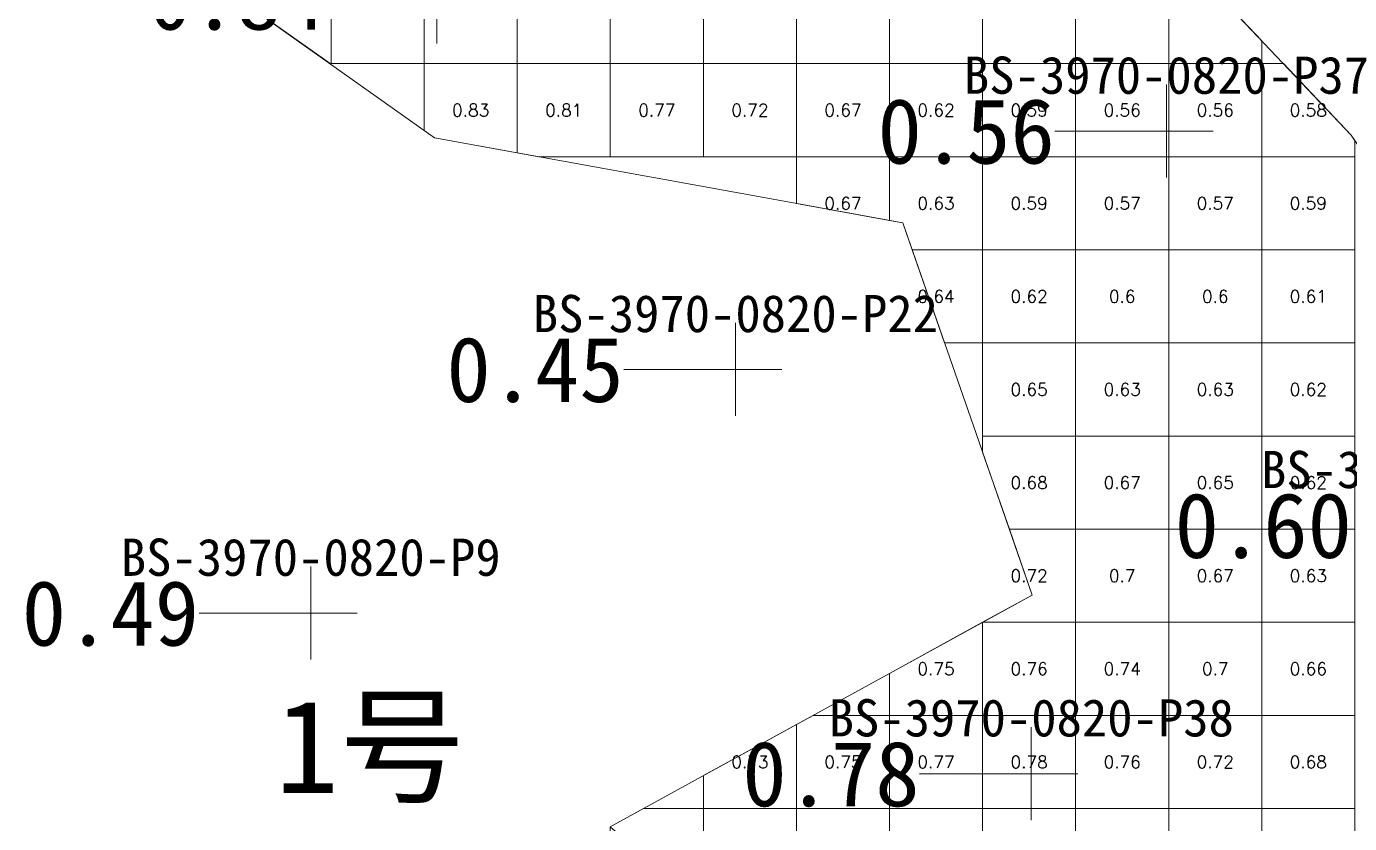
# Model space of a CAD drawing. Header units: inches. Extents: x 469759 to 470079, y 4349683 to 4349873.
# Drawn here: x 470006.34 to 470020.56, y 4349726.63 to 4349735.19 of the extents above; entities that cross this region are included whole.
import ezdxf
from ezdxf.enums import TextEntityAlignment as Align

# ---------------------------------------------------------------- set-up
doc = ezdxf.new("R2010")
doc.units = ezdxf.units.IN
doc.header["$MEASUREMENT"] = 0
for name, color, linetype, lineweight in [('0.500-1.000', 7, 'Continuous', 0), ('孔口文字', 7, 'Continuous', 0), ('点', 7, 'Continuous', 0), ('爆区方格网', 7, 'Continuous', 0), ('线条', 7, 'Continuous', 0), ('钻孔', 7, 'Continuous', 0)]:
    doc.layers.add(name, color=color, linetype=linetype, lineweight=lineweight)
doc.styles.add('3dmine_textStyle_1', font='txt.shx', dxfattribs={"height": 1, "bigfont": 'gbcbig.shx'})
doc.styles.add('3dmine_textStyle_3', font='SimSun.ttf', dxfattribs={"height": 1})
doc.styles.add('3dmine_textStyle_4', font='simsunb.ttf', dxfattribs={"height": 1})

msp = doc.modelspace()

# ---------------------------------------------------------------- hatches: boundary and pattern name
at = {"layer": '钻孔', "linetype": 'Continuous', "lineweight": 0, "true_color": 0x00ffff, "extrusion": (0, 1, 0)}
for points in [[(-470019.59, 3959.553), (-470018.59, 3959.553), (-470018.59, 3970.553), (-470019.59, 3970.553)], [(-470018.137, 3960.38), (-470017.137, 3960.38), (-470017.137, 3970.38), (-470018.137, 3970.38)]]:
    msp.add_hatch(color=4, dxfattribs=at).paths.add_polyline_path(points, flags=0)
at = {"layer": '钻孔', "linetype": 'Continuous', "lineweight": 0, "true_color": 0x808080, "extrusion": (0, 1, 0)}
for points in [[(-470014.958, 3959.592), (-470013.958, 3959.592), (-470013.958, 3970.592), (-470014.958, 3970.592)], [(-470010.395, 3959.531), (-470009.395, 3959.531), (-470009.395, 3970.531), (-470010.395, 3970.531)]]:
    msp.add_hatch(color=8, dxfattribs=at).paths.add_polyline_path(points, flags=0)

# ---------------------------------------------------------------- linework, layer by layer
at = {"layer": '0.500-1.000', "color": 4, "linetype": 'Continuous', "lineweight": 0, "true_color": 0x00ffff}
for points in [[(470018.632, 4349736.067), (470020.576, 4349734.021), (470021.373, 4349732.842), (470023.359, 4349729.902), (470024.413, 4349728.517), (470024.965, 4349727.793), (470027.044, 4349725.768), (470027.883, 4349724.564), (470029.854, 4349721.735), (470027.789, 4349719.399), (470028.19, 4349717.892), (470029.004, 4349714.837), (470028.135, 4349710.689)], [(470024.716, 4349711.62), (470024.124, 4349714.49), (470021.995, 4349714.191), (470021.601, 4349714.135), (470021.227, 4349716.486), (470020.487, 4349720.852), (470022.066, 4349722.615), (470022.406, 4349722.995), (470020.643, 4349724.241), (470020.38, 4349724.427), (470017.01, 4349724.515), (470014.623, 4349724.865), (470012.611, 4349726.593), (470017.148, 4349729.082), (470016.516, 4349730.898), (470015.757, 4349733.079), (470014.403, 4349733.325), (470010.725, 4349733.992), (470008.613, 4349735.492)]]:
    msp.add_lwpolyline(points, dxfattribs=at)
at = {"layer": '点', "color": 138, "linetype": 'Continuous', "lineweight": 0, "true_color": 0x004c4c}
for points, elevation in [([(470010.751, 4349735.004), (470010.751, 4349736.004)], 3970.911), ([(470018.59, 4349733.565), (470018.59, 4349734.565)], 3970.553), ([(470019.09, 4349734.065), (470018.09, 4349734.065)], 3970.553), ([(470013.958, 4349731.005), (470013.958, 4349732.005)], 3970.592), ([(470014.458, 4349731.505), (470013.458, 4349731.505)], 3970.592), ([(470009.395, 4349728.388), (470009.395, 4349729.388)], 3970.531), ([(470009.895, 4349728.888), (470008.895, 4349728.888)], 3970.531), ([(470017.137, 4349726.663), (470017.137, 4349727.663)], 3970.38), ([(470017.637, 4349727.163), (470016.637, 4349727.163)], 3970.38)]:
    msp.add_lwpolyline(points, dxfattribs=dict(at, elevation=elevation))
at = {"layer": '爆区方格网', "color": 4, "linetype": 'Continuous', "lineweight": 0, "true_color": 0x00ffff, "elevation": 3970.911}
for points in [[(470009.614, 4349734.789), (470009.603, 4349734.789), (470008.614, 4349735.491), (470008.614, 4349735.493), (470008.996, 4349735.789), (470009.614, 4349735.789), (470009.614, 4349734.789)], [(470010.614, 4349734.789), (470009.614, 4349734.789), (470009.614, 4349735.789), (470010.614, 4349735.789), (470010.614, 4349734.789)], [(470011.614, 4349734.789), (470010.614, 4349734.789), (470010.614, 4349735.789), (470011.614, 4349735.789), (470011.614, 4349734.789)], [(470012.614, 4349734.789), (470011.614, 4349734.789), (470011.614, 4349735.789), (470012.614, 4349735.789), (470012.614, 4349734.789)], [(470013.614, 4349734.789), (470012.614, 4349734.789), (470012.614, 4349735.789), (470013.614, 4349735.789), (470013.614, 4349734.789)], [(470014.614, 4349734.789), (470013.614, 4349734.789), (470013.614, 4349735.789), (470014.614, 4349735.789), (470014.614, 4349734.789)], [(470015.614, 4349734.789), (470014.614, 4349734.789), (470014.614, 4349735.789), (470015.614, 4349735.789), (470015.614, 4349734.789)], [(470016.614, 4349734.789), (470015.614, 4349734.789), (470015.614, 4349735.789), (470016.614, 4349735.789), (470016.614, 4349734.789)], [(470017.614, 4349734.789), (470016.614, 4349734.789), (470016.614, 4349735.789), (470017.614, 4349735.789), (470017.614, 4349734.789)], [(470018.614, 4349734.789), (470017.614, 4349734.789), (470017.614, 4349735.789), (470018.614, 4349735.789), (470018.614, 4349734.789)], [(470019.614, 4349735.034), (470019.614, 4349734.789), (470018.614, 4349734.789), (470018.614, 4349735.789), (470018.897, 4349735.789), (470019.614, 4349735.034)], [(470011.614, 4349733.831), (470010.725, 4349733.992), (470010.614, 4349734.071), (470010.614, 4349734.789), (470011.614, 4349734.789), (470011.614, 4349733.831)], [(470012.614, 4349733.789), (470011.845, 4349733.789), (470011.614, 4349733.831), (470011.614, 4349734.789), (470012.614, 4349734.789), (470012.614, 4349733.789)], [(470013.614, 4349733.789), (470012.614, 4349733.789), (470012.614, 4349734.789), (470013.614, 4349734.789), (470013.614, 4349733.789)], [(470014.614, 4349733.789), (470013.614, 4349733.789), (470013.614, 4349734.789), (470014.614, 4349734.789), (470014.614, 4349733.789)], [(470015.614, 4349733.789), (470014.614, 4349733.789), (470014.614, 4349734.789), (470015.614, 4349734.789), (470015.614, 4349733.789)], [(470016.614, 4349733.789), (470015.614, 4349733.789), (470015.614, 4349734.789), (470016.614, 4349734.789), (470016.614, 4349733.789)], [(470017.614, 4349733.789), (470016.614, 4349733.789), (470016.614, 4349734.789), (470017.614, 4349734.789), (470017.614, 4349733.789)], [(470018.614, 4349733.789), (470017.614, 4349733.789), (470017.614, 4349734.789), (470018.614, 4349734.789), (470018.614, 4349733.789)], [(470019.614, 4349733.789), (470018.614, 4349733.789), (470018.614, 4349734.789), (470019.614, 4349734.789), (470019.614, 4349733.789)], [(470020.576, 4349734.021), (470020.614, 4349733.965), (470020.614, 4349733.789), (470019.614, 4349733.789), (470019.614, 4349734.789), (470019.847, 4349734.789), (470020.576, 4349734.021)], [(470015.614, 4349733.105), (470014.614, 4349733.287), (470014.614, 4349733.789), (470015.614, 4349733.789), (470015.614, 4349733.105)], [(470016.614, 4349732.789), (470015.858, 4349732.789), (470015.757, 4349733.079), (470015.614, 4349733.105), (470015.614, 4349733.789), (470016.614, 4349733.789), (470016.614, 4349732.789)], [(470017.614, 4349732.789), (470016.614, 4349732.789), (470016.614, 4349733.789), (470017.614, 4349733.789), (470017.614, 4349732.789)], [(470018.614, 4349732.789), (470017.614, 4349732.789), (470017.614, 4349733.789), (470018.614, 4349733.789), (470018.614, 4349732.789)], [(470019.614, 4349732.789), (470018.614, 4349732.789), (470018.614, 4349733.789), (470019.614, 4349733.789), (470019.614, 4349732.789)], [(470020.614, 4349732.789), (470019.614, 4349732.789), (470019.614, 4349733.789), (470020.614, 4349733.789), (470020.614, 4349732.789)], [(470016.614, 4349731.789), (470016.206, 4349731.789), (470015.858, 4349732.789), (470016.614, 4349732.789), (470016.614, 4349731.789)], [(470017.614, 4349731.789), (470016.614, 4349731.789), (470016.614, 4349732.789), (470017.614, 4349732.789), (470017.614, 4349731.789)], [(470018.614, 4349731.789), (470017.614, 4349731.789), (470017.614, 4349732.789), (470018.614, 4349732.789), (470018.614, 4349731.789)], [(470019.614, 4349731.789), (470018.614, 4349731.789), (470018.614, 4349732.789), (470019.614, 4349732.789), (470019.614, 4349731.789)], [(470020.614, 4349731.789), (470019.614, 4349731.789), (470019.614, 4349732.789), (470020.614, 4349732.789), (470020.614, 4349731.789)], [(470017.614, 4349730.789), (470016.614, 4349730.789), (470016.614, 4349731.789), (470017.614, 4349731.789), (470017.614, 4349730.789)], [(470018.614, 4349730.789), (470017.614, 4349730.789), (470017.614, 4349731.789), (470018.614, 4349731.789), (470018.614, 4349730.789)], [(470019.614, 4349730.789), (470018.614, 4349730.789), (470018.614, 4349731.789), (470019.614, 4349731.789), (470019.614, 4349730.789)], [(470020.614, 4349730.789), (470019.614, 4349730.789), (470019.614, 4349731.789), (470020.614, 4349731.789), (470020.614, 4349730.789)], [(470017.614, 4349729.789), (470016.902, 4349729.789), (470016.614, 4349730.615), (470016.614, 4349730.789), (470017.614, 4349730.789), (470017.614, 4349729.789)], [(470018.614, 4349729.789), (470017.614, 4349729.789), (470017.614, 4349730.789), (470018.614, 4349730.789), (470018.614, 4349729.789)], [(470019.614, 4349729.789), (470018.614, 4349729.789), (470018.614, 4349730.789), (470019.614, 4349730.789), (470019.614, 4349729.789)], [(470020.614, 4349729.789), (470019.614, 4349729.789), (470019.614, 4349730.789), (470020.614, 4349730.789), (470020.614, 4349729.789)], [(470017.614, 4349728.789), (470016.614, 4349728.789), (470016.614, 4349728.789), (470017.148, 4349729.082), (470016.902, 4349729.789), (470017.614, 4349729.789), (470017.614, 4349728.789)], [(470018.614, 4349728.789), (470017.614, 4349728.789), (470017.614, 4349729.789), (470018.614, 4349729.789), (470018.614, 4349728.789)], [(470019.614, 4349728.789), (470018.614, 4349728.789), (470018.614, 4349729.789), (470019.614, 4349729.789), (470019.614, 4349728.789)], [(470020.614, 4349728.789), (470019.614, 4349728.789), (470019.614, 4349729.789), (470020.614, 4349729.789), (470020.614, 4349728.789)], [(470016.614, 4349727.789), (470015.614, 4349727.789), (470015.614, 4349728.24), (470016.614, 4349728.789), (470016.614, 4349728.789), (470016.614, 4349727.789)], [(470017.614, 4349727.789), (470016.614, 4349727.789), (470016.614, 4349728.789), (470017.614, 4349728.789), (470017.614, 4349727.789)], [(470018.614, 4349727.789), (470017.614, 4349727.789), (470017.614, 4349728.789), (470018.614, 4349728.789), (470018.614, 4349727.789)], [(470019.614, 4349727.789), (470018.614, 4349727.789), (470018.614, 4349728.789), (470019.614, 4349728.789), (470019.614, 4349727.789)], [(470020.614, 4349727.789), (470019.614, 4349727.789), (470019.614, 4349728.789), (470020.614, 4349728.789), (470020.614, 4349727.789)], [(470015.614, 4349726.789), (470014.614, 4349726.789), (470014.614, 4349727.692), (470014.792, 4349727.789), (470015.614, 4349727.789), (470015.614, 4349726.789)], [(470016.614, 4349726.789), (470015.614, 4349726.789), (470015.614, 4349727.789), (470016.614, 4349727.789), (470016.614, 4349726.789)], [(470017.614, 4349726.789), (470016.614, 4349726.789), (470016.614, 4349727.789), (470017.614, 4349727.789), (470017.614, 4349726.789)], [(470018.614, 4349726.789), (470017.614, 4349726.789), (470017.614, 4349727.789), (470018.614, 4349727.789), (470018.614, 4349726.789)], [(470019.614, 4349726.789), (470018.614, 4349726.789), (470018.614, 4349727.789), (470019.614, 4349727.789), (470019.614, 4349726.789)], [(470020.614, 4349726.789), (470019.614, 4349726.789), (470019.614, 4349727.789), (470020.614, 4349727.789), (470020.614, 4349726.789)], [(470014.614, 4349726.789), (470013.614, 4349726.789), (470013.614, 4349727.143), (470014.614, 4349727.692), (470014.614, 4349726.789)], [(470013.614, 4349725.789), (470012.614, 4349725.789), (470012.614, 4349726.594), (470012.969, 4349726.789), (470013.614, 4349726.789), (470013.614, 4349725.789)], [(470014.614, 4349725.789), (470013.614, 4349725.789), (470013.614, 4349726.789), (470014.614, 4349726.789), (470014.614, 4349725.789)], [(470015.614, 4349725.789), (470014.614, 4349725.789), (470014.614, 4349726.789), (470015.614, 4349726.789), (470015.614, 4349725.789)], [(470016.614, 4349725.789), (470015.614, 4349725.789), (470015.614, 4349726.789), (470016.614, 4349726.789), (470016.614, 4349725.789)], [(470017.614, 4349725.789), (470016.614, 4349725.789), (470016.614, 4349726.789), (470017.614, 4349726.789), (470017.614, 4349725.789)], [(470018.614, 4349725.789), (470017.614, 4349725.789), (470017.614, 4349726.789), (470018.614, 4349726.789), (470018.614, 4349725.789)], [(470019.614, 4349725.789), (470018.614, 4349725.789), (470018.614, 4349726.789), (470019.614, 4349726.789), (470019.614, 4349725.789)], [(470020.614, 4349725.789), (470019.614, 4349725.789), (470019.614, 4349726.789), (470020.614, 4349726.789), (470020.614, 4349725.789)]]:
    msp.add_lwpolyline(points, dxfattribs=at)
at = {"layer": '线条', "color": 138, "linetype": 'Continuous', "lineweight": 0, "true_color": 0x004c4c}
for points, elevation in [([(470018.59, 4349734.065), (470018.59, 4349734.065), (470018.59, 4349734.065)], 3970.553), ([(470013.958, 4349731.505), (470013.958, 4349731.505), (470013.958, 4349731.505)], 3970.592), ([(470009.395, 4349728.888), (470009.395, 4349728.888), (470009.395, 4349728.888)], 3970.531), ([(470017.137, 4349727.163), (470017.137, 4349727.163), (470017.137, 4349727.163)], 3970.38)]:
    msp.add_lwpolyline(points, dxfattribs=dict(at, elevation=elevation))
at = {"layer": '钻孔', "color": 4, "linetype": 'Continuous', "lineweight": 0, "true_color": 0x00ffff}
for points, elevation in [([(470018.59, 4349734.065), (470017.39, 4349734.065)], 3970.553), ([(470018.59, 4349734.065), (470017.39, 4349734.065)], 3959.553), ([(470017.137, 4349727.163), (470015.937, 4349727.163)], 3970.38), ([(470017.137, 4349727.163), (470015.937, 4349727.163)], 3960.38)]:
    msp.add_lwpolyline(points, dxfattribs=dict(at, elevation=elevation))
at = {"layer": '钻孔', "color": 8, "linetype": 'Continuous', "lineweight": 0, "true_color": 0x808080}
for points, elevation in [([(470013.958, 4349731.505), (470012.758, 4349731.505)], 3970.592), ([(470013.958, 4349731.505), (470012.758, 4349731.505)], 3959.592), ([(470009.395, 4349728.888), (470008.195, 4349728.888)], 3970.531), ([(470009.395, 4349728.888), (470008.195, 4349728.888)], 3959.531)]:
    msp.add_lwpolyline(points, dxfattribs=dict(at, elevation=elevation))

# ---------------------------------------------------------------- texts
at = {"color": 4, "linetype": 'Continuous', "lineweight": 0, "true_color": 0x00ffff, "style": '3dmine_textStyle_1'}
for s, p in [('0.83', (470011.114, 4349734.289, 3970.911)), ('0.81', (470012.114, 4349734.289, 3970.911)), ('0.77', (470013.114, 4349734.289, 3970.911)), ('0.72', (470014.114, 4349734.289, 3970.911)), ('0.67', (470015.114, 4349734.289, 3970.911)), ('0.62', (470016.114, 4349734.289, 3970.911)), ('0.59', (470017.114, 4349734.289, 3970.911)), ('0.56', (470018.114, 4349734.289, 3970.911)), ('0.56', (470019.114, 4349734.289, 3970.911)), ('0.58', (470020.114, 4349734.289, 3970.911)), ('0.67', (470015.114, 4349733.289, 3970.911)), ('0.63', (470016.114, 4349733.289, 3970.911)), ('0.59', (470017.114, 4349733.289, 3970.911)), ('0.57', (470018.114, 4349733.289, 3970.911)), ('0.57', (470019.114, 4349733.289, 3970.911)), ('0.59', (470020.114, 4349733.289, 3970.911)), ('0.64', (470016.114, 4349732.289, 3970.911)), ('0.62', (470017.114, 4349732.289, 3970.911)), ('0.6', (470018.114, 4349732.289, 3970.911)), ('0.6', (470019.114, 4349732.289, 3970.911)), ('0.61', (470020.114, 4349732.289, 3970.911)), ('0.65', (470017.114, 4349731.289, 3970.911)), ('0.63', (470018.114, 4349731.289, 3970.911)), ('0.63', (470019.114, 4349731.289, 3970.911)), ('0.62', (470020.114, 4349731.289, 3970.911)), ('0.68', (470017.114, 4349730.289, 3970.911)), ('0.67', (470018.114, 4349730.289, 3970.911)), ('0.65', (470019.114, 4349730.289, 3970.911)), ('0.62', (470020.114, 4349730.289, 3970.911)), ('0.72', (470017.114, 4349729.289, 3970.911)), ('0.7', (470018.114, 4349729.289, 3970.911)), ('0.67', (470019.114, 4349729.289, 3970.911)), ('0.63', (470020.114, 4349729.289, 3970.911)), ('0.75', (470016.114, 4349728.289, 3970.911)), ('0.76', (470017.114, 4349728.289, 3970.911)), ('0.74', (470018.114, 4349728.289, 3970.911)), ('0.7', (470019.114, 4349728.289, 3970.911)), ('0.66', (470020.114, 4349728.289, 3970.911)), ('0.73', (470014.114, 4349727.289, 3970.911)), ('0.75', (470015.114, 4349727.289, 3970.911)), ('0.77', (470016.114, 4349727.289, 3970.911)), ('0.78', (470017.114, 4349727.289, 3970.911)), ('0.76', (470018.114, 4349727.289, 3970.911)), ('0.72', (470019.114, 4349727.289, 3970.911)), ('0.68', (470020.114, 4349727.289, 3970.911))]:
    msp.add_text(s, height=0.1333, dxfattribs=at).set_placement(p, align=Align.MIDDLE_CENTER)
at = {"color": 7, "linetype": 'Continuous', "lineweight": 0, "style": '3dmine_textStyle_3'}
msp.add_text('1号', height=1, dxfattribs=at).set_placement((470009.017, 4349726.955, 1985.923))
at = {"layer": '孔口文字', "color": 138, "linetype": 'Continuous', "lineweight": 0, "true_color": 0x004c4c, "style": '3dmine_textStyle_4'}
for s, p in [('BS-3970-0820-P37', (470018.59, 4349734.465, 3970.553)), ('BS-3970-0820-P22', (470013.958, 4349731.905, 3970.592)), ('BS-3970-0820-P48', (470021.782, 4349730.23, 3970.393)), ('BS-3970-0820-P9', (470009.395, 4349729.288, 3970.531)), ('BS-3970-0820-P38', (470017.137, 4349727.563, 3970.38))]:
    msp.add_text(s, height=0.4, dxfattribs=at).set_placement(p, align=Align.CENTER)
at = {"layer": '钻孔', "color": 4, "linetype": 'Continuous', "lineweight": 0, "true_color": 0x00ffff, "style": '3dmine_textStyle_4'}
for s, p in [('0.84', (470009.551, 4349735.504, 3970.911)), ('0.56', (470017.39, 4349734.065, 3970.553)), ('0.60', (470020.582, 4349729.83, 3970.393)), ('0.78', (470015.937, 4349727.163, 3970.38))]:
    msp.add_text(s, height=0.7, dxfattribs=at).set_placement(p, align=Align.MIDDLE_RIGHT)
at = {"layer": '钻孔', "color": 8, "linetype": 'Continuous', "lineweight": 0, "true_color": 0x808080, "style": '3dmine_textStyle_4'}
for s, p in [('0.45', (470012.758, 4349731.505, 3970.592)), ('0.49', (470008.195, 4349728.888, 3970.531))]:
    msp.add_text(s, height=0.7, dxfattribs=at).set_placement(p, align=Align.MIDDLE_RIGHT)

doc.saveas('drawing.dxf')
